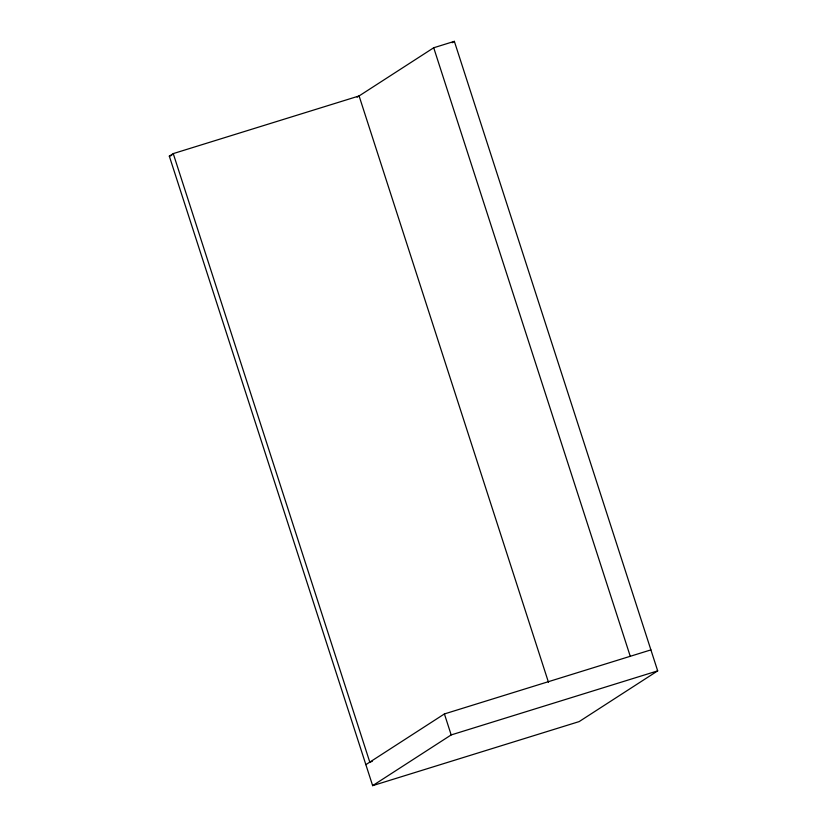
<?xml version="1.0" encoding="UTF-8"?>
<svg xmlns="http://www.w3.org/2000/svg" width="827" height="827" viewBox="0 0 827 827"><rect width="100%" height="100%" fill="white"/><g stroke="black" fill="none" stroke-linecap="round" stroke-linejoin="round"><path stroke-width="1.24" d="M357.13 97.214L433.71 47.759L454.354 41.35L657.682 670.873L579.148 721.599L372.646 785.65L169.318 156.127L173.246 153.595L359.094 95.953L548.497 682.358M452.193 42.746L454.354 41.35M365.865 764.665L444.409 713.939L650.911 649.888M372.646 785.65L451.18 734.924L657.682 670.873M169.318 156.127L171.778 155.362M372.253 761.367L369.793 762.132L173.246 153.595M433.71 47.759L630.257 656.287M444.409 713.939L451.18 734.924"/></g></svg>
